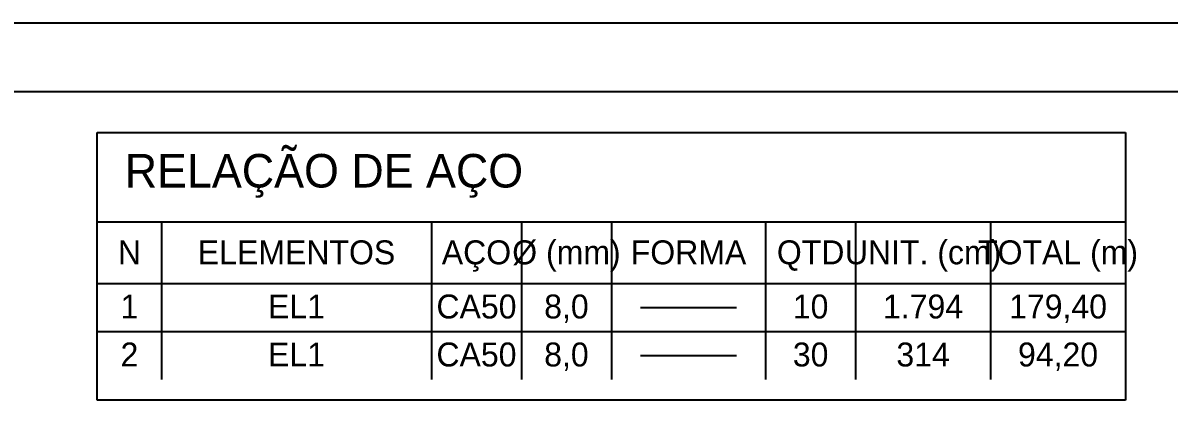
# Model space of a CAD drawing. Header units: millimetres. Extents: x 0 to 3648, y 0 to 594.
# Drawn here: x 3243.1 to 3410.4, y 539 to 594 of the extents above; entities that cross this region are included whole.
import ezdxf
from ezdxf.enums import TextEntityAlignment as Align

# ---------------------------------------------------------------- set-up
doc = ezdxf.new("R2010")
doc.units = ezdxf.units.MM
for name, color, linetype in [('ARMADURAS', 1, 'CONTINUOUS'), ('FORMAS', 7, 'CONTINUOUS'), ('MOLDURA', 7, 'CONTINUOUS'), ('SECUNDARIAS', 8, 'CONTINUOUS'), ('TEXTOS', 2, 'CONTINUOUS')]:
    doc.layers.add(name, color=color, linetype=linetype)

msp = doc.modelspace()

# ---------------------------------------------------------------- linework, layer by layer
at = {"layer": 'ARMADURAS'}
for p, q in [((3333.2499, 552.5), (3334.99995, 552.5)), ((3334.99995, 552.5), (3336.75, 552.5)), ((3336.75, 552.5), (3338.50005, 552.5)), ((3338.50005, 552.5), (3340.2501, 552.5)), ((3340.2501, 552.5), (3341.9999, 552.5)), ((3341.9999, 552.5), (3343.74995, 552.5)), ((3343.74995, 552.5), (3345.5, 552.5)), ((3345.5, 552.5), (3347.25005, 552.5)), ((3333.2499, 545.5), (3334.99995, 545.5)), ((3334.99995, 545.5), (3336.75, 545.5)), ((3336.75, 545.5), (3338.50005, 545.5)), ((3338.50005, 545.5), (3340.2501, 545.5)), ((3340.2501, 545.5), (3341.9999, 545.5)), ((3341.9999, 545.5), (3343.74995, 545.5)), ((3343.74995, 545.5), (3345.5, 545.5)), ((3345.5, 545.5), (3347.25005, 545.5))]:
    msp.add_line(p, q, dxfattribs=at)
at = {"layer": 'FORMAS'}
for p, q in [((3254.0001, 578), (3404.0001, 578)), ((3254.0001, 539), (3254.0001, 578)), ((3404.0001, 578), (3404.0001, 539)), ((3404.0001, 539), (3254.0001, 539))]:
    msp.add_line(p, q, dxfattribs=at)
at = {"layer": 'MOLDURA'}
for p, q in [((2763, 594), (3604.0001, 594)), ((2783, 584), (3594.0001, 584))]:
    msp.add_line(p, q, dxfattribs=at)
at = {"layer": 'SECUNDARIAS'}
for p, q in [((3254.0001, 565), (3404.0001, 565)), ((3263.3751, 565), (3263.3751, 542)), ((3302.7501, 565), (3302.7501, 542)), ((3315.8751, 565), (3315.8751, 542)), ((3329.0001, 565), (3329.0001, 542)), ((3351.5001, 565), (3351.5001, 542)), ((3364.6251, 565), (3364.6251, 542)), ((3384.3126, 565), (3384.3126, 542)), ((3254.0001, 556), (3404.0001, 556)), ((3254.0001, 549), (3404.0001, 549))]:
    msp.add_line(p, q, dxfattribs=at)

# ---------------------------------------------------------------- texts
at = {"layer": 'TEXTOS'}
msp.add_text('RELAÇÃO DE AÇO', height=4.88827, dxfattribs=at).set_placement((3258, 570))
for s, p in [('N', (3258.6876, 558.8)), ('ELEMENTOS', (3283.0626, 558.8)), ('AÇO', (3309.3126, 558.8)), ('Ø (mm)', (3322.4376, 558.8)), ('FORMA', (3340.2501, 558.8)), ('QTD', (3358.0626, 558.8)), ('UNIT. (cm)', (3374.46885, 558.8)), ('TOTAL (m)', (3394.15635, 558.8)), ('1', (3258.6876, 550.9)), ('EL1', (3283.0626, 550.9)), ('CA50', (3309.3126, 550.9)), ('8,0', (3322.4376, 550.9)), ('10', (3358.0626, 550.9)), ('1.794', (3374.46885, 550.9)), ('179,40', (3394.15635, 550.9)), ('2', (3258.6876, 543.9)), ('EL1', (3283.0626, 543.9)), ('CA50', (3309.3126, 543.9)), ('8,0', (3322.4376, 543.9)), ('30', (3358.0626, 543.9)), ('314', (3374.46885, 543.9)), ('94,20', (3394.15635, 543.9))]:
    msp.add_text(s, height=3.49162, dxfattribs=at).set_placement(p, align=Align.CENTER)

doc.saveas('drawing.dxf')
